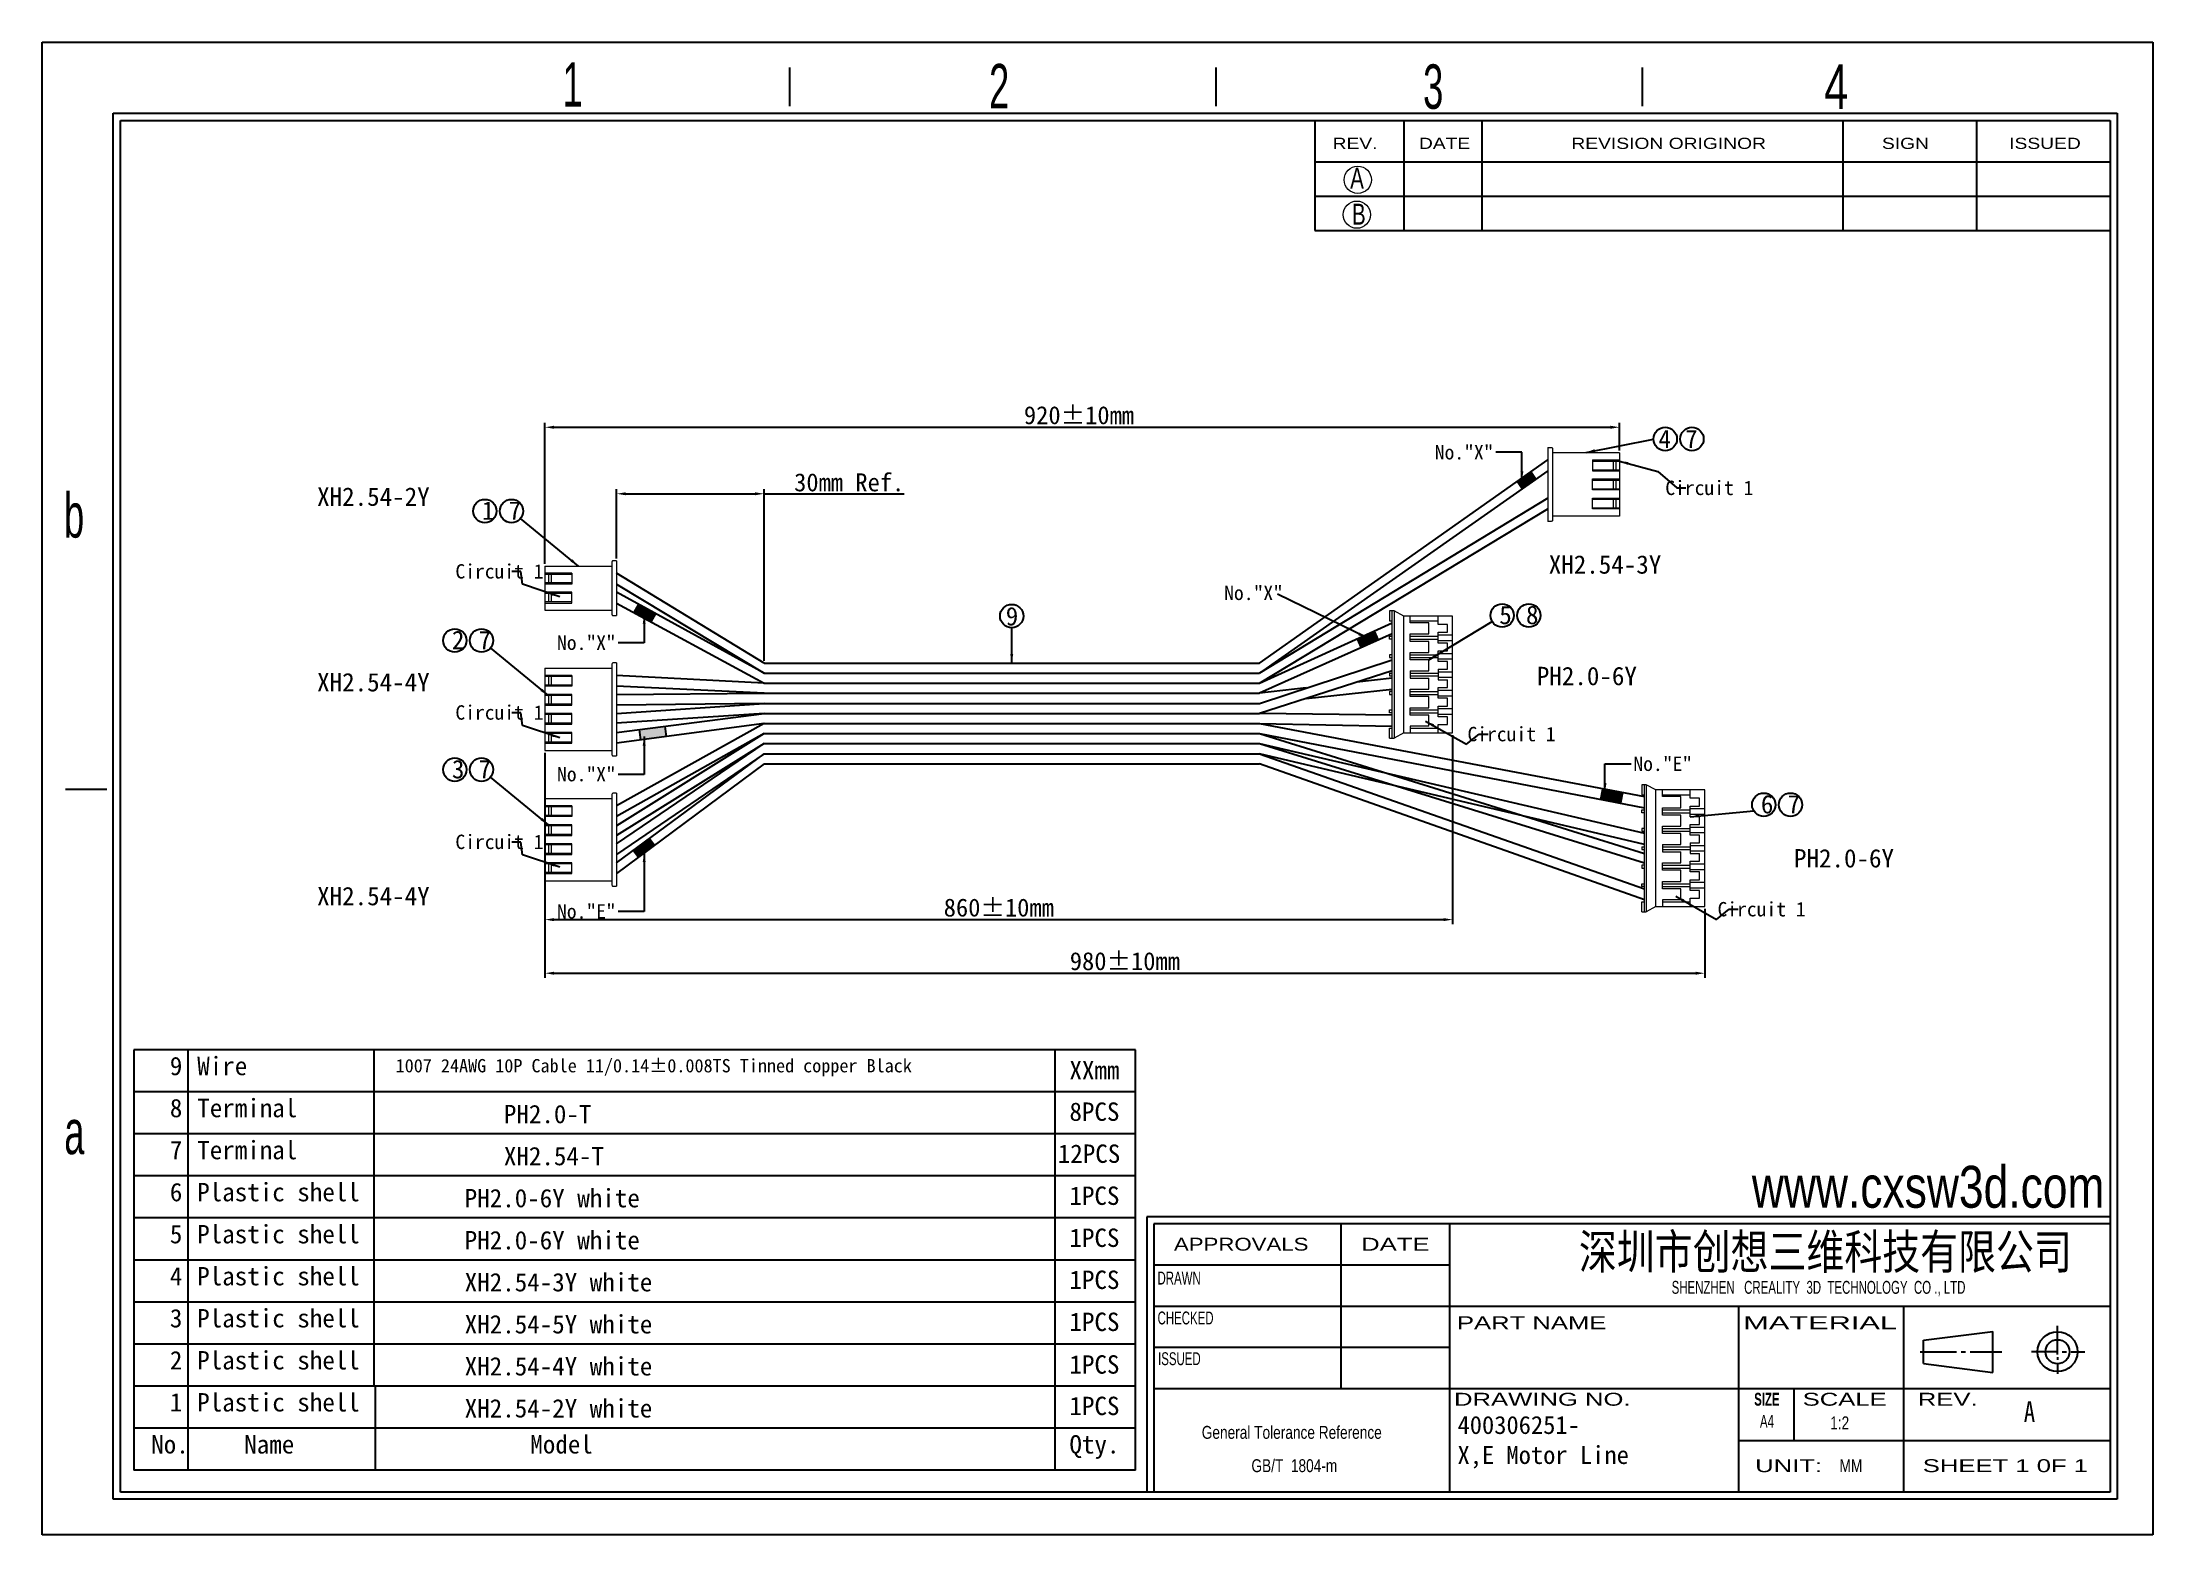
# Model space of a CAD drawing. Header units: millimetres. Extents: x 5343 to 5930, y -3049 to -2634.
import ezdxf

# ---------------------------------------------------------------- set-up
doc = ezdxf.new("R2010")
doc.units = ezdxf.units.MM
doc.header["$LTSCALE"] = 0.2
doc.layers.add('SLD-0', color=179, linetype='Continuous')
doc.styles.add('SLDTEXTSTYLE0', font='arial.ttf', dxfattribs={"width": 0.7584})
doc.styles.add('SLDTEXTSTYLE1', font='arial.ttf', dxfattribs={"width": 0.63516})
doc.styles.add('SLDTEXTSTYLE2', font='GOTHIC.TTF', dxfattribs={"width": 0.7304})
doc.styles.add('SLDTEXTSTYLE3', font='GOTHIC.TTF', dxfattribs={"width": 0.61171})
doc.styles.add('SLDTEXTSTYLE4', font='arialbd.ttf', dxfattribs={"width": 0.63516})
doc.styles.add('SLDTEXTSTYLE5', font='arial.ttf', dxfattribs={"width": 1.422})
doc.styles.add('SLDTEXTSTYLE6', font='arial.ttf', dxfattribs={"width": 1.2324})
doc.styles.add('SLDTEXTSTYLE7', font='arial.ttf', dxfattribs={"width": 1.7064})
doc.styles.add('SLDTEXTSTYLE8', font='', dxfattribs={"width": 0.8, "bigfont": 'bigfont'})
doc.styles.add('SLDTEXTSTYLE9', font='', dxfattribs={"width": 0.8})
doc.styles.get("Standard").update_dxf_attribs({"font": ''})
doc.styles.get('SLDTEXTSTYLE8').set_extended_font_data('宋体', bold=True)
doc.styles.get('SLDTEXTSTYLE9').set_extended_font_data('宋体')
doc.styles.get('Standard').set_extended_font_data('SimSun')
doc.dimstyles.new('ISO-25', dxfattribs={"dimtxt": 4, "dimasz": 2.5, "dimexe": 1.25, "dimexo": 0.625, "dimtad": 1, "dimdsep": 46, "dimtxsty": 'Standard', "dimcen": 4, "dimadec": 0, "dimazin": 0, "dimtfac": 1, "dimtmove": 0, "dimatfit": 3, "dimfxl": 0, "dimarcsym": 0})

# ---------------------------------------------------------------- blocks, each defined once
blk = doc.blocks.new('*D3')
at = {"color": 0, "lineweight": -2}
for p, q in [((5502.6, -2777.52), (5502.6, -2758.27)), ((5505.1, -2759.52), (5541.1, -2759.52)), ((5543.6, -2805.96), (5543.6, -2758.27)), ((5543.6, -2759.52), (5582.55, -2759.52))]:
    blk.add_line(p, q, dxfattribs=at)
at = {"color": 0}
for points in [[(5505.1, -2759.11), (5505.1, -2759.94), (5502.6, -2759.52)], [(5541.1, -2759.94), (5541.1, -2759.11), (5543.6, -2759.52)]]:
    blk.add_solid(points, dxfattribs=at)
at = {"layer": 'Defpoints', "color": 0}
for p in [(5543.6, -2759.52), (5502.6, -2778.15), (5543.6, -2806.58)]:
    blk.add_point(p, dxfattribs=at)
at = {"color": 0, "insert": (5567.26, -2756.38), "char_height": 4, "attachment_point": 5}
blk.add_mtext('{\\H1.25x;30mm Ref.}', dxfattribs=at)
blk = doc.blocks.new('SW_NOTE_0')
at = {"layer": 'SLD-0', "color": 0, "char_height": 3.5853, "attachment_point": 2, "style": 'SLDTEXTSTYLE0'}
for s, insert in [('General Tolerance Reference ', (26.04, 4.62)), (' GB/T  1804-m', (26.22, -4.64))]:
    blk.add_mtext(s, dxfattribs=dict(at, insert=insert))
blk = doc.blocks.new('*D6')
at = {"color": 0, "lineweight": -2}
for p, q in [((5482.71, -2779.01), (5482.71, -2739.79)), ((5485.21, -2741.04), (5778.83, -2741.04)), ((5781.33, -2747.52), (5781.33, -2739.79))]:
    blk.add_line(p, q, dxfattribs=at)
at = {"color": 0}
for points in [[(5485.21, -2740.62), (5485.21, -2741.45), (5482.71, -2741.04)], [(5778.83, -2740.62), (5778.83, -2741.45), (5781.33, -2741.04)]]:
    blk.add_solid(points, dxfattribs=at)
at = {"layer": 'Defpoints', "color": 0}
for p in [(5781.33, -2741.04), (5781.33, -2748.15), (5482.71, -2779.64)]:
    blk.add_point(p, dxfattribs=at)
at = {"color": 0, "insert": (5631.13, -2737.72), "char_height": 5, "attachment_point": 5}
blk.add_mtext('920±10mm', dxfattribs=at)
blk = doc.blocks.new('*D8')
at = {"color": 0, "lineweight": -2}
for p, q in [((5734.97, -2826.57), (5734.97, -2879.11)), ((5482.71, -2831.47), (5482.71, -2879.11)), ((5485.21, -2877.86), (5732.47, -2877.86))]:
    blk.add_line(p, q, dxfattribs=at)
at = {"color": 0}
for points in [[(5485.21, -2877.44), (5485.21, -2878.28), (5482.71, -2877.86)], [(5732.47, -2877.44), (5732.47, -2878.28), (5734.97, -2877.86)]]:
    blk.add_solid(points, dxfattribs=at)
at = {"layer": 'Defpoints', "color": 0}
for p in [(5734.97, -2825.94), (5482.71, -2830.85), (5734.97, -2877.86)]:
    blk.add_point(p, dxfattribs=at)
at = {"color": 0, "insert": (5608.84, -2874.54), "char_height": 5, "attachment_point": 5}
blk.add_mtext('860±10mm', dxfattribs=at)
blk = doc.blocks.new('*D10')
at = {"color": 0, "lineweight": -2}
for p, q in [((5482.71, -2867.69), (5482.71, -2894)), ((5805.05, -2874.84), (5805.05, -2894)), ((5485.21, -2892.75), (5802.55, -2892.75))]:
    blk.add_line(p, q, dxfattribs=at)
at = {"color": 0}
for points in [[(5485.21, -2892.34), (5485.21, -2893.17), (5482.71, -2892.75)], [(5802.55, -2892.34), (5802.55, -2893.17), (5805.05, -2892.75)]]:
    blk.add_solid(points, dxfattribs=at)
at = {"layer": 'Defpoints', "color": 0}
for p in [(5482.71, -2867.06), (5805.05, -2874.21), (5805.05, -2892.75)]:
    blk.add_point(p, dxfattribs=at)
at = {"color": 0, "insert": (5643.88, -2889.43), "char_height": 5, "attachment_point": 5}
blk.add_mtext('980±10mm', dxfattribs=at)

msp = doc.modelspace()

# ---------------------------------------------------------------- hatches: boundary and pattern name
for points in [[(5756.916, -2753.191), (5752.642, -2756.091), (5754.167, -2758.369), (5758.459, -2755.496)], [(5507.409, -2792.528), (5512.153, -2795.103), (5513.395, -2792.816), (5508.662, -2790.221)], [(5713.174, -2797.69), (5708.471, -2799.824), (5709.588, -2802.327), (5714.305, -2800.223)], [(5516.486, -2827.003), (5516.113, -2824.107), (5508.993, -2825.024), (5509.371, -2827.958)], [(5776.42, -2841.444), (5775.877, -2844.297), (5781.64, -2845.411), (5782.189, -2842.523)], [(5513.192, -2857.197), (5511.769, -2855.286), (5507.272, -2858.611), (5508.706, -2860.537)]]:
    msp.add_hatch(color=256).paths.add_polyline_path(points)

# ---------------------------------------------------------------- linework, layer by layer
for p, q in [((5681.254, -2806.58), (5761.444, -2750.13)), ((5761.444, -2753.15), (5681.254, -2809.378)), ((5761.444, -2760.713), (5681.254, -2809.378)), ((5681.254, -2812.175), (5761.444, -2763.733)), ((5543.601, -2806.58), (5502.599, -2781.616)), ((5502.599, -2784.636), (5543.601, -2809.378)), ((5543.601, -2809.378), (5502.599, -2786.897)), ((5502.599, -2789.917), (5543.601, -2812.175)), ((5508.662, -2790.221), (5507.409, -2792.528)), ((5513.406, -2792.796), (5512.153, -2795.103)), ((5681.254, -2812.175), (5718.198, -2795.41)), ((5713.174, -2797.69), (5714.305, -2800.223)), ((5718.198, -2798.485), (5681.254, -2814.972)), ((5708.457, -2799.795), (5709.588, -2802.327)), ((5543.601, -2806.58), (5681.254, -2806.58)), ((5543.601, -2809.378), (5681.254, -2809.378)), ((5681.254, -2817.769), (5718.198, -2805.651)), ((5718.198, -2808.726), (5681.254, -2820.566)), ((5543.601, -2812.175), (5502.599, -2810.004)), ((5543.601, -2814.972), (5502.599, -2813.024)), ((5502.599, -2815.285), (5543.601, -2814.972)), ((5543.601, -2812.175), (5681.254, -2812.175)), ((5543.601, -2814.972), (5681.254, -2814.972)), ((5694.305, -2813.488), (5681.254, -2814.972)), ((5694.305, -2816.384), (5718.198, -2813.847)), ((5718.198, -2810.772), (5708.306, -2811.896)), ((5543.601, -2817.769), (5502.599, -2818.305)), ((5502.599, -2820.566), (5543.601, -2817.769)), ((5543.601, -2820.566), (5502.599, -2823.263)), ((5502.599, -2825.847), (5543.601, -2820.566)), ((5543.601, -2817.769), (5681.254, -2817.769)), ((5543.601, -2820.566), (5681.254, -2820.566)), ((5718.198, -2821.013), (5681.254, -2820.566)), ((5543.601, -2823.364), (5502.599, -2828.867)), ((5543.601, -2823.364), (5502.599, -2846.222)), ((5543.601, -2826.161), (5502.599, -2849.241)), ((5543.601, -2826.161), (5502.599, -2851.826)), ((5509.371, -2827.958), (5508.993, -2825.024)), ((5516.491, -2827.041), (5516.113, -2824.107)), ((5543.601, -2823.364), (5681.254, -2823.364)), ((5543.601, -2826.161), (5681.254, -2826.161)), ((5681.254, -2823.364), (5718.198, -2824.088)), ((5681.254, -2823.364), (5788.278, -2843.679)), ((5681.254, -2826.161), (5788.278, -2846.754)), ((5681.254, -2826.161), (5788.278, -2859.521)), ((5543.601, -2828.958), (5502.599, -2854.522)), ((5502.599, -2856.784), (5543.601, -2828.958)), ((5543.601, -2831.755), (5502.599, -2859.803)), ((5502.599, -2862.065), (5543.601, -2831.755)), ((5543.601, -2828.958), (5681.254, -2828.958)), ((5543.601, -2831.755), (5681.254, -2831.755)), ((5681.254, -2828.958), (5788.278, -2853.8)), ((5681.254, -2828.958), (5788.278, -2862.105)), ((5788.278, -2856.957), (5681.254, -2831.755)), ((5681.254, -2831.755), (5788.278, -2869.282)), ((5543.601, -2834.553), (5502.599, -2865.084)), ((5543.601, -2834.553), (5681.254, -2834.553)), ((5788.278, -2872.357), (5681.254, -2834.553)), ((5782.189, -2842.523), (5781.635, -2845.435)), ((5511.757, -2855.271), (5513.192, -2857.197)), ((5507.272, -2858.611), (5508.706, -2860.537)), ((5646.794, -2914.042), (5368.441, -2914.042)), ((5368.441, -2914.042), (5368.441, -3030.854)), ((5383.466, -2914.042), (5383.466, -3007.492)), ((5435.181, -2914.042), (5435.181, -3007.492)), ((5624.415, -2914.042), (5624.415, -3007.492)), ((5646.794, -3030.854), (5646.794, -2914.042)), ((5646.794, -2925.723), (5368.441, -2925.723)), ((5646.794, -2937.404), (5368.441, -2937.404)), ((5646.794, -2949.085), (5368.441, -2949.085)), ((5646.794, -2960.767), (5368.441, -2960.767)), ((5646.794, -2972.448), (5368.441, -2972.448)), ((5646.794, -2984.129), (5368.441, -2984.129)), ((5646.794, -2995.811), (5368.441, -2995.811)), ((5646.794, -3007.492), (5368.441, -3007.492)), ((5383.466, -3007.492), (5383.466, -3030.854)), ((5435.485, -3007.492), (5435.485, -3030.854)), ((5624.415, -3007.492), (5624.415, -3030.854)), ((5646.794, -3019.173), (5368.441, -3019.173)), ((5646.794, -3030.854), (5368.441, -3030.854))]:
    msp.add_line(p, q)
at = {"color": 0, "lineweight": 0}
for points in [[(5761.444, -2746.661), (5761.444, -2763.733)], [(5761.444, -2746.661), (5762.399, -2746.661), (5762.525, -2746.689), (5762.624, -2746.759), (5762.694, -2746.858), (5762.722, -2746.984)], [(5762.722, -2746.984), (5762.722, -2748.15)], [(5781.332, -2748.15), (5762.722, -2748.15)], [(5762.722, -2748.15), (5762.722, -2766.879)], [(5773.831, -2750.13), (5773.831, -2753.15), (5781.332, -2753.15)], [(5773.831, -2750.13), (5781.332, -2750.13)], [(5773.831, -2750.453), (5781.332, -2750.453)], [(5779.632, -2750.453), (5779.632, -2752.827)], [(5780.377, -2750.453), (5780.377, -2752.827)], [(5781.332, -2748.15), (5781.332, -2763.733)], [(5773.831, -2752.827), (5781.332, -2752.827)], [(5773.831, -2755.411), (5781.332, -2755.411)], [(5781.332, -2758.431), (5773.831, -2758.431), (5773.831, -2755.411)], [(5773.831, -2755.734), (5781.332, -2755.734)], [(5779.632, -2755.734), (5779.632, -2758.108)], [(5780.377, -2755.734), (5780.377, -2758.108)], [(5773.831, -2758.108), (5781.332, -2758.108)], [(5773.831, -2760.713), (5781.332, -2760.713)], [(5781.332, -2763.733), (5773.831, -2763.733), (5773.831, -2760.713)], [(5773.831, -2761.036), (5781.332, -2761.036)], [(5779.632, -2761.036), (5779.632, -2763.41)], [(5780.377, -2761.036), (5780.377, -2763.41)], [(5761.444, -2763.733), (5761.444, -2767.202)], [(5762.722, -2766.879), (5762.694, -2767.005), (5762.624, -2767.104), (5762.525, -2767.174), (5762.399, -2767.202), (5761.444, -2767.202)], [(5781.332, -2765.713), (5762.722, -2765.713)], [(5773.831, -2763.41), (5781.332, -2763.41)], [(5781.332, -2763.733), (5781.332, -2765.713)], [(5482.711, -2779.636), (5482.711, -2789.917)], [(5482.711, -2779.636), (5501.321, -2779.636)], [(5502.599, -2778.147), (5501.644, -2778.147), (5501.518, -2778.175), (5501.42, -2778.246), (5501.349, -2778.344), (5501.321, -2778.47)], [(5501.321, -2778.47), (5501.321, -2789.917)], [(5502.599, -2778.147), (5502.599, -2789.917)], [(5490.213, -2781.616), (5490.213, -2784.636), (5482.711, -2784.636)], [(5490.213, -2781.616), (5482.711, -2781.616)], [(5490.213, -2781.939), (5482.711, -2781.939)], [(5490.213, -2784.313), (5482.711, -2784.313)], [(5483.667, -2781.939), (5483.667, -2784.313)], [(5484.411, -2781.939), (5484.411, -2784.313)], [(5490.213, -2786.897), (5482.711, -2786.897)], [(5482.711, -2789.917), (5490.213, -2789.917), (5490.213, -2786.897)], [(5490.213, -2787.22), (5482.711, -2787.22)], [(5490.213, -2789.594), (5482.711, -2789.594)], [(5482.711, -2789.917), (5482.711, -2791.897)], [(5482.711, -2791.897), (5501.321, -2791.897)], [(5483.667, -2787.22), (5483.667, -2789.594)], [(5484.411, -2787.22), (5484.411, -2789.594)], [(5501.321, -2789.917), (5501.321, -2793.063)], [(5502.599, -2789.917), (5502.599, -2793.386)], [(5717.439, -2792.091), (5717.439, -2794.868)], [(5718.713, -2792.091), (5717.439, -2792.091)], [(5718.198, -2827.407), (5718.198, -2792.091)], [(5721.395, -2793.554), (5718.713, -2792.091), (5718.713, -2800.666)], [(5501.321, -2793.063), (5501.349, -2793.19), (5501.42, -2793.288), (5501.518, -2793.358), (5501.644, -2793.386), (5502.599, -2793.386)], [(5717.439, -2794.868), (5718.198, -2794.868)], [(5734.969, -2793.554), (5721.395, -2793.554)], [(5721.395, -2800.666), (5721.395, -2793.554)], [(5728.317, -2795.41), (5723.197, -2795.41), (5723.197, -2793.554)], [(5723.197, -2794.868), (5730.945, -2794.868)], [(5723.197, -2798.485), (5728.317, -2798.485), (5728.317, -2795.41)], [(5730.945, -2795.871), (5730.945, -2793.554)], [(5730.945, -2798.025), (5733.506, -2798.025), (5733.506, -2795.871), (5730.945, -2795.871)], [(5730.945, -2800.991), (5730.945, -2798.025)], [(5734.969, -2825.944), (5734.969, -2793.554)], [(5717.439, -2799.122), (5718.198, -2799.122)], [(5717.439, -2799.894), (5717.439, -2799.122)], [(5718.198, -2799.894), (5717.439, -2799.894)], [(5718.713, -2800.666), (5718.713, -2827.407)], [(5721.395, -2825.944), (5721.395, -2800.666)], [(5723.197, -2800.531), (5723.197, -2798.485)], [(5723.197, -2799.122), (5730.945, -2799.122)], [(5723.197, -2799.894), (5730.945, -2799.894)], [(5728.317, -2800.531), (5723.197, -2800.531)], [(5723.197, -2803.606), (5728.317, -2803.606)], [(5723.197, -2805.651), (5723.197, -2803.606)], [(5728.317, -2803.606), (5728.317, -2800.531)], [(5730.945, -2798.743), (5734.969, -2798.743)], [(5730.945, -2800.273), (5734.969, -2800.273)], [(5730.945, -2803.145), (5733.506, -2803.145), (5733.506, -2800.991), (5730.945, -2800.991)], [(5730.945, -2806.112), (5730.945, -2803.145)], [(5730.945, -2803.863), (5734.969, -2803.863)], [(5482.711, -2808.024), (5482.711, -2817.982)], [(5482.711, -2808.024), (5501.321, -2808.024)], [(5502.599, -2806.535), (5501.644, -2806.535), (5501.518, -2806.563), (5501.42, -2806.634), (5501.349, -2806.732), (5501.321, -2806.858)], [(5501.321, -2806.858), (5501.321, -2828.867)], [(5502.599, -2806.535), (5502.599, -2828.867)], [(5718.198, -2804.242), (5717.439, -2804.242), (5717.439, -2805.015), (5718.198, -2805.015)], [(5717.439, -2809.363), (5717.439, -2810.135), (5718.198, -2810.135)], [(5717.439, -2809.363), (5718.198, -2809.363)], [(5723.197, -2804.242), (5730.945, -2804.242)], [(5723.197, -2805.015), (5730.945, -2805.015)], [(5728.317, -2805.651), (5723.197, -2805.651)], [(5723.197, -2808.726), (5723.197, -2810.772), (5728.317, -2810.772)], [(5723.197, -2808.726), (5728.317, -2808.726)], [(5723.197, -2809.363), (5730.945, -2809.363)], [(5728.317, -2808.726), (5728.317, -2805.651)], [(5730.945, -2805.394), (5734.969, -2805.394)], [(5733.506, -2806.112), (5730.945, -2806.112)], [(5730.945, -2808.266), (5730.945, -2811.233), (5733.506, -2811.233)], [(5730.945, -2808.266), (5733.506, -2808.266)], [(5730.945, -2808.984), (5734.969, -2808.984)], [(5733.506, -2808.266), (5733.506, -2806.112)], [(5490.213, -2810.004), (5490.213, -2813.024), (5482.711, -2813.024)], [(5490.213, -2810.004), (5482.711, -2810.004)], [(5490.213, -2810.327), (5482.711, -2810.327)], [(5490.213, -2812.701), (5482.711, -2812.701)], [(5490.213, -2815.285), (5482.711, -2815.285)], [(5482.711, -2818.305), (5490.213, -2818.305), (5490.213, -2815.285)], [(5490.213, -2815.608), (5482.711, -2815.608)], [(5483.667, -2810.327), (5483.667, -2812.701)], [(5483.667, -2815.608), (5483.667, -2817.982)], [(5484.411, -2810.327), (5484.411, -2812.701)], [(5484.411, -2815.608), (5484.411, -2817.982)], [(5718.198, -2814.484), (5717.439, -2814.484), (5717.439, -2815.256), (5718.198, -2815.256)], [(5723.197, -2810.135), (5730.945, -2810.135)], [(5723.197, -2813.847), (5728.317, -2813.847)], [(5723.197, -2815.893), (5723.197, -2813.847)], [(5723.197, -2814.484), (5730.945, -2814.484)], [(5723.197, -2815.256), (5730.945, -2815.256)], [(5728.317, -2813.847), (5728.317, -2810.772)], [(5730.945, -2810.515), (5734.969, -2810.515)], [(5730.945, -2818.507), (5733.506, -2818.507), (5733.506, -2816.353), (5730.945, -2816.353), (5730.945, -2813.386), (5733.506, -2813.386)], [(5730.945, -2814.104), (5734.969, -2814.104)], [(5733.506, -2813.386), (5733.506, -2811.233)], [(5490.213, -2817.982), (5482.711, -2817.982)], [(5482.711, -2817.982), (5482.711, -2828.867)], [(5490.213, -2820.566), (5482.711, -2820.566)], [(5482.711, -2823.586), (5490.213, -2823.586), (5490.213, -2820.566)], [(5490.213, -2820.889), (5482.711, -2820.889)], [(5483.667, -2820.889), (5483.667, -2823.263)], [(5484.411, -2820.889), (5484.411, -2823.263)], [(5718.198, -2820.377), (5717.439, -2820.377), (5717.439, -2819.604), (5718.198, -2819.604)], [(5728.317, -2815.893), (5723.197, -2815.893)], [(5723.197, -2818.968), (5728.317, -2818.968)], [(5723.197, -2821.013), (5723.197, -2818.968)], [(5723.197, -2819.604), (5730.945, -2819.604)], [(5723.197, -2820.377), (5730.945, -2820.377)], [(5728.317, -2821.013), (5723.197, -2821.013)], [(5728.317, -2818.968), (5728.317, -2815.893)], [(5728.317, -2824.088), (5728.317, -2821.013)], [(5730.945, -2815.635), (5734.969, -2815.635)], [(5730.945, -2821.474), (5730.945, -2818.507)], [(5730.945, -2819.225), (5734.969, -2819.225)], [(5730.945, -2820.756), (5734.969, -2820.756)], [(5733.506, -2821.474), (5730.945, -2821.474)], [(5733.506, -2823.628), (5733.506, -2821.474)], [(5490.213, -2823.263), (5482.711, -2823.263)], [(5490.213, -2825.847), (5482.711, -2825.847)], [(5482.711, -2828.867), (5490.213, -2828.867), (5490.213, -2825.847)], [(5490.213, -2826.17), (5482.711, -2826.17)], [(5483.667, -2826.17), (5483.667, -2828.544)], [(5484.411, -2826.17), (5484.411, -2828.544)], [(5717.439, -2827.407), (5717.439, -2824.63), (5718.198, -2824.63)], [(5721.395, -2825.944), (5718.713, -2827.407)], [(5721.395, -2825.944), (5734.969, -2825.944)], [(5728.317, -2824.088), (5723.197, -2824.088), (5723.197, -2825.944)], [(5723.197, -2824.63), (5730.945, -2824.63)], [(5730.945, -2825.944), (5730.945, -2823.628), (5733.506, -2823.628)], [(5490.213, -2828.544), (5482.711, -2828.544)], [(5482.711, -2828.867), (5482.711, -2830.848)], [(5482.711, -2830.848), (5501.321, -2830.848)], [(5501.321, -2828.867), (5501.321, -2832.013)], [(5501.321, -2832.013), (5501.349, -2832.14), (5501.42, -2832.238), (5501.518, -2832.308), (5501.644, -2832.336), (5502.599, -2832.336)], [(5502.599, -2828.867), (5502.599, -2832.336)], [(5717.439, -2827.407), (5718.713, -2827.407)], [(5482.711, -2844.241), (5482.711, -2854.199)], [(5482.711, -2844.241), (5501.321, -2844.241)], [(5502.599, -2842.752), (5501.644, -2842.752), (5501.518, -2842.781), (5501.42, -2842.851), (5501.349, -2842.949), (5501.321, -2843.076)], [(5501.321, -2843.076), (5501.321, -2865.084)], [(5502.599, -2842.752), (5502.599, -2865.084)], [(5787.519, -2840.36), (5787.519, -2843.137)], [(5788.793, -2840.36), (5787.519, -2840.36)], [(5787.519, -2843.137), (5788.278, -2843.137)], [(5788.278, -2875.676), (5788.278, -2840.36)], [(5791.475, -2841.823), (5788.793, -2840.36), (5788.793, -2848.935)], [(5805.049, -2841.823), (5791.475, -2841.823)], [(5791.475, -2848.935), (5791.475, -2841.823)], [(5798.397, -2843.679), (5793.277, -2843.679), (5793.277, -2841.823)], [(5793.277, -2843.137), (5801.025, -2843.137)], [(5793.277, -2846.754), (5798.397, -2846.754), (5798.397, -2843.679)], [(5801.025, -2844.139), (5801.025, -2841.823)], [(5801.025, -2846.293), (5803.586, -2846.293), (5803.586, -2844.139), (5801.025, -2844.139)], [(5805.049, -2874.213), (5805.049, -2841.823)], [(5490.213, -2846.222), (5490.213, -2849.241), (5482.711, -2849.241)], [(5490.213, -2846.222), (5482.711, -2846.222)], [(5490.213, -2846.545), (5482.711, -2846.545)], [(5490.213, -2848.918), (5482.711, -2848.918)], [(5483.667, -2846.545), (5483.667, -2848.918)], [(5484.411, -2846.545), (5484.411, -2848.918)], [(5787.519, -2847.39), (5788.278, -2847.39)], [(5787.519, -2848.163), (5787.519, -2847.39)], [(5788.278, -2848.163), (5787.519, -2848.163)], [(5788.793, -2848.935), (5788.793, -2875.676)], [(5791.475, -2874.213), (5791.475, -2848.935)], [(5793.277, -2848.799), (5793.277, -2846.754)], [(5793.277, -2847.39), (5801.025, -2847.39)], [(5793.277, -2848.163), (5801.025, -2848.163)], [(5798.397, -2848.799), (5793.277, -2848.799)], [(5798.397, -2851.874), (5798.397, -2848.799)], [(5801.025, -2849.26), (5801.025, -2846.293)], [(5801.025, -2847.011), (5805.049, -2847.011)], [(5801.025, -2848.542), (5805.049, -2848.542)], [(5801.025, -2851.414), (5803.586, -2851.414), (5803.586, -2849.26), (5801.025, -2849.26)], [(5490.213, -2851.503), (5482.711, -2851.503)], [(5482.711, -2854.522), (5490.213, -2854.522), (5490.213, -2851.503)], [(5490.213, -2851.826), (5482.711, -2851.826)], [(5490.213, -2854.199), (5482.711, -2854.199)], [(5482.711, -2854.199), (5482.711, -2865.084)], [(5483.667, -2851.826), (5483.667, -2854.199)], [(5484.411, -2851.826), (5484.411, -2854.199)], [(5788.278, -2852.511), (5787.519, -2852.511), (5787.519, -2853.283), (5788.278, -2853.283)], [(5793.277, -2851.874), (5798.397, -2851.874)], [(5793.277, -2853.92), (5793.277, -2851.874)], [(5793.277, -2852.511), (5801.025, -2852.511)], [(5793.277, -2853.283), (5801.025, -2853.283)], [(5798.397, -2853.92), (5793.277, -2853.92)], [(5798.397, -2856.995), (5798.397, -2853.92)], [(5801.025, -2854.38), (5801.025, -2851.414)], [(5801.025, -2852.132), (5805.049, -2852.132)], [(5801.025, -2853.662), (5805.049, -2853.662)], [(5803.586, -2854.38), (5801.025, -2854.38)], [(5801.025, -2856.534), (5801.025, -2859.501), (5803.586, -2859.501)], [(5801.025, -2856.534), (5803.586, -2856.534)], [(5803.586, -2856.534), (5803.586, -2854.38)], [(5490.213, -2856.784), (5482.711, -2856.784)], [(5482.711, -2859.803), (5490.213, -2859.803), (5490.213, -2856.784)], [(5490.213, -2857.107), (5482.711, -2857.107)], [(5490.213, -2859.48), (5482.711, -2859.48)], [(5490.213, -2862.065), (5482.711, -2862.065)], [(5482.711, -2865.084), (5490.213, -2865.084), (5490.213, -2862.065)], [(5490.213, -2862.388), (5482.711, -2862.388)], [(5483.667, -2857.107), (5483.667, -2859.48)], [(5483.667, -2862.388), (5483.667, -2864.761)], [(5484.411, -2857.107), (5484.411, -2859.48)], [(5484.411, -2862.388), (5484.411, -2864.761)], [(5787.519, -2857.632), (5787.519, -2858.404), (5788.278, -2858.404)], [(5787.519, -2857.632), (5788.278, -2857.632)], [(5793.277, -2856.995), (5793.277, -2859.041), (5798.397, -2859.041)], [(5793.277, -2856.995), (5798.397, -2856.995)], [(5793.277, -2857.632), (5801.025, -2857.632)], [(5793.277, -2858.404), (5801.025, -2858.404)], [(5793.277, -2862.116), (5798.397, -2862.116)], [(5793.277, -2864.161), (5793.277, -2862.116)], [(5798.397, -2862.116), (5798.397, -2859.041)], [(5801.025, -2857.252), (5805.049, -2857.252)], [(5801.025, -2858.783), (5805.049, -2858.783)], [(5801.025, -2866.776), (5803.586, -2866.776), (5803.586, -2864.622), (5801.025, -2864.622), (5801.025, -2861.655), (5803.586, -2861.655)], [(5801.025, -2862.373), (5805.049, -2862.373)], [(5803.586, -2861.655), (5803.586, -2859.501)], [(5490.213, -2864.761), (5482.711, -2864.761)], [(5482.711, -2865.084), (5482.711, -2867.065)], [(5482.711, -2867.065), (5501.321, -2867.065)], [(5501.321, -2865.084), (5501.321, -2868.23)], [(5501.321, -2868.23), (5501.349, -2868.357), (5501.42, -2868.455), (5501.518, -2868.525), (5501.644, -2868.553), (5502.599, -2868.553)], [(5502.599, -2865.084), (5502.599, -2868.553)], [(5788.278, -2862.752), (5787.519, -2862.752), (5787.519, -2863.524), (5788.278, -2863.524)], [(5788.278, -2868.645), (5787.519, -2868.645), (5787.519, -2867.873), (5788.278, -2867.873)], [(5793.277, -2862.752), (5801.025, -2862.752)], [(5793.277, -2863.524), (5801.025, -2863.524)], [(5798.397, -2864.161), (5793.277, -2864.161)], [(5793.277, -2867.236), (5798.397, -2867.236)], [(5793.277, -2869.282), (5793.277, -2867.236)], [(5793.277, -2867.873), (5801.025, -2867.873)], [(5798.397, -2867.236), (5798.397, -2864.161)], [(5801.025, -2863.904), (5805.049, -2863.904)], [(5801.025, -2869.742), (5801.025, -2866.776)], [(5801.025, -2867.494), (5805.049, -2867.494)], [(5787.519, -2875.676), (5787.519, -2872.899), (5788.278, -2872.899)], [(5791.475, -2874.213), (5788.793, -2875.676)], [(5791.475, -2874.213), (5805.049, -2874.213)], [(5793.277, -2868.645), (5801.025, -2868.645)], [(5798.397, -2869.282), (5793.277, -2869.282)], [(5798.397, -2872.357), (5793.277, -2872.357), (5793.277, -2874.213)], [(5793.277, -2872.899), (5801.025, -2872.899)], [(5798.397, -2872.357), (5798.397, -2869.282)], [(5801.025, -2869.024), (5805.049, -2869.024)], [(5803.586, -2869.742), (5801.025, -2869.742)], [(5801.025, -2874.213), (5801.025, -2871.896), (5803.586, -2871.896)], [(5803.586, -2871.896), (5803.586, -2869.742)], [(5787.519, -2875.676), (5788.793, -2875.676)]]:
    msp.add_lwpolyline(points, dxfattribs=at)
for centre in [(5794.068, -2744.301), (5801.492, -2744.301), (5465.993, -2764.319), (5473.417, -2764.319), (5612.427, -2793.493), (5748.74, -2793.334), (5756.163, -2793.334), (5457.644, -2800.292), (5465.067, -2800.292), (5457.644, -2836.186), (5465.067, -2836.186), (5821.448, -2845.923), (5828.871, -2845.923)]:
    msp.add_circle(centre, 3.247)
at = {"layer": 'SLD-0'}
for p, q in [((5342.979, -2634.042), (5929.568, -2634.042)), ((5342.979, -3048.801), (5342.979, -2634.042)), ((5929.568, -2634.042), (5929.568, -3048.801)), ((5364.704, -3036.951), (5364.704, -2655.767)), ((5364.704, -2655.767), (5917.718, -2655.767)), ((5843.39, -2655.767), (5843.39, -2686.362)), ((5880.554, -2655.767), (5880.554, -2686.362)), ((5917.718, -2655.767), (5917.718, -3036.951)), ((5917.718, -3036.951), (5364.704, -3036.951)), ((5929.568, -3048.801), (5342.979, -3048.801))]:
    msp.add_line(p, q, dxfattribs=at)
at = {"layer": 'SLD-0', "color": 6, "linetype": 'Continuous'}
for p, q in [((5550.757, -2651.817), (5550.757, -2641.05)), ((5669.26, -2651.817), (5669.26, -2641.05)), ((5787.763, -2651.817), (5787.763, -2641.05)), ((5362.729, -3038.926), (5362.729, -2653.792)), ((5362.729, -2653.792), (5919.693, -2653.792)), ((5919.693, -2653.792), (5919.693, -3038.926)), ((5360.964, -2841.684), (5349.491, -2841.684)), ((5919.693, -3038.926), (5362.729, -3038.926))]:
    msp.add_line(p, q, dxfattribs=at)
at = {"layer": 'SLD-0', "color": 179, "linetype": 'Continuous'}
for p, q in [((5696.672, -2655.767), (5696.672, -2686.362)), ((5721.455, -2655.767), (5721.455, -2686.362)), ((5743.127, -2655.767), (5743.127, -2686.362)), ((5696.672, -2667.24), (5917.718, -2667.24)), ((5696.672, -2676.801), (5917.718, -2676.801)), ((5696.672, -2686.362), (5917.718, -2686.362)), ((5917.718, -2960.465), (5650.015, -2960.465)), ((5650.015, -2960.465), (5650.015, -3036.951)), ((5917.718, -2962.377), (5651.927, -2962.377)), ((5651.927, -2962.377), (5651.927, -3036.951)), ((5703.916, -2962.377), (5703.916, -3008.269)), ((5734.15, -2962.377), (5734.15, -3036.951)), ((5734.15, -2973.85), (5651.927, -2973.85)), ((5917.718, -2985.323), (5651.927, -2985.323)), ((5814.461, -2985.323), (5814.461, -3036.951)), ((5860.353, -3036.951), (5860.353, -2985.323)), ((5903.093, -2998.69), (5903.093, -2990.756)), ((5734.15, -2996.796), (5651.927, -2996.796)), ((5865.865, -2994.681), (5885.131, -2992.313)), ((5865.865, -3001.176), (5865.865, -2994.681)), ((5885.131, -3003.697), (5885.131, -2992.313)), ((5864.926, -2997.923), (5875.015, -2997.923)), ((5865.865, -3001.176), (5885.131, -3003.697)), ((5876.276, -2997.923), (5877.537, -2997.923)), ((5878.798, -2997.923), (5887.626, -2997.923)), ((5903.093, -2997.923), (5895.892, -2997.923)), ((5903.093, -2999.456), (5903.093, -3000.223)), ((5903.093, -3000.989), (5903.093, -3004.055)), ((5904.355, -2997.923), (5905.616, -2997.923)), ((5906.877, -2997.923), (5910.66, -2997.923)), ((5917.718, -3008.269), (5651.927, -3008.269)), ((5829.758, -3008.269), (5829.758, -3022.61)), ((5814.461, -3022.61), (5917.718, -3022.61))]:
    msp.add_line(p, q, dxfattribs=at)
at = {"layer": 'SLD-0', "lineweight": 18}
for centre in [(5708.599, -2672.262), (5708.353, -2681.959)]:
    msp.add_circle(centre, 3.789, dxfattribs=at)
at = {"layer": 'SLD-0', "color": 179, "linetype": 'Continuous'}
for radius in [5.543, 3.338]:
    msp.add_circle((5903.093, -2997.923), radius, dxfattribs=at)

# ---------------------------------------------------------------- block references
at = {"layer": 'SLD-0', "color": 179}
msp.add_blockref('SW_NOTE_0', (5664.231, -3023.167), dxfattribs=at)

# ---------------------------------------------------------------- texts
for s, insert, char_height, width, attachment_point in [('4', (5792.171, -2741.73), 5.111, 55.03412, 1), ('7', (5799.595, -2741.73), 5.111, 55.03412, 1), ('XH2.54-2Y', (5419.378, -2757.765), 5.1106, 51.31906, 1), ('1', (5465.192, -2761.628), 5.111, 51.31906, 1), ('7', (5472.615, -2761.628), 5.111, 51.31906, 1), ('XH2.54-3Y', (5761.683, -2776.618), 5.1106, 51.31906, 1), ('9', (5610.775, -2796.185), 5.111, 51.31906, 7), ('5', (5747.938, -2790.643), 5.111, 51.31906, 1), ('8', (5755.361, -2790.643), 5.111, 51.31906, 1), ('2', (5456.842, -2797.6), 5.111, 51.31906, 1), ('7', (5464.265, -2797.6), 5.111, 51.31906, 1), ('XH2.54-4Y', (5419.378, -2809.325), 5.1106, 51.31906, 1), ('PH2.0-6Y', (5758.379, -2807.606), 5.1106, 51.31906, 1), ('3', (5456.842, -2833.494), 5.111, 51.31906, 1), ('7', (5464.265, -2833.494), 5.111, 51.31906, 1), ('6', (5820.646, -2843.231), 5.111, 51.31906, 1), ('7', (5828.069, -2843.231), 5.111, 51.31906, 1), ('PH2.0-6Y', (5829.84, -2858.262), 5.1106, 51.31906, 1), ('XH2.54-4Y', (5419.378, -2868.761), 5.1106, 51.31906, 1), ('9', (5378.451, -2915.976), 5.111, 51.31906, 1), ('Wire', (5386.061, -2915.976), 5.1106, 51.31906, 1), ('1007 24AWG 10P Cable 11/0.14%%P0.008TS Tinned copper Black', (5441.207, -2916.598), 3.7, 188.94408, 1), ('XXmm', (5628.472, -2917.15), 5.1106, 51.31906, 1), ('8', (5378.451, -2927.657), 5.111, 51.31906, 1), ('Terminal', (5386.061, -2927.657), 5.1106, 51.31906, 1), ('\\pt0;PH2.0-T', (5471.286, -2929.334), 5.11056, 51.31906, 1), ('8PCS', (5628.472, -2928.663), 5.1106, 51.31906, 1), ('7', (5378.451, -2939.338), 5.111, 51.31906, 1), ('Terminal', (5386.061, -2939.338), 5.1106, 51.31906, 1), ('XH2.54-T', (5471.286, -2941.015), 5.1106, 51.31906, 1), ('12PCS', (5625.23, -2940.344), 5.1106, 51.31906, 1), ('6', (5378.451, -2951.019), 5.111, 51.31906, 1), ('Plastic shell', (5386.061, -2951.019), 5.11056, 51.31906, 1), ('\\pt40.88;PH2.0-6Y white', (5460.393, -2952.697), 5.11056, 78.24239, 1), ('1PCS', (5628.472, -2952.026), 5.1106, 51.31906, 1), ('5', (5378.451, -2962.701), 5.111, 51.31906, 1), ('Plastic shell', (5386.061, -2962.701), 5.11056, 51.31906, 1), ('\\pt40.88;PH2.0-6Y white', (5460.393, -2964.378), 5.11056, 78.24239, 1), ('1PCS', (5628.472, -2963.707), 5.1106, 51.31906, 1), ('4', (5378.451, -2974.382), 5.111, 51.31906, 1), ('Plastic shell', (5386.061, -2974.382), 5.11056, 51.31906, 1), ('\\pt40.88;XH2.54-3Y white', (5460.393, -2976.059), 5.11056, 78.24239, 1), ('1PCS', (5628.472, -2975.388), 5.1106, 51.31906, 1), ('3', (5378.451, -2986.063), 5.111, 51.31906, 1), ('Plastic shell', (5386.061, -2986.063), 5.11056, 51.31906, 1), ('\\pt40.88;XH2.54-5Y white', (5460.393, -2987.74), 5.11056, 78.24239, 1), ('1PCS', (5628.472, -2987.07), 5.1106, 51.31906, 1), ('Plastic shell', (5386.061, -2997.744), 5.11056, 51.31906, 1), ('2', (5378.451, -2997.744), 5.111, 51.31906, 1), ('\\pt40.88;XH2.54-4Y white', (5460.393, -2999.422), 5.11056, 78.24239, 1), ('1PCS', (5628.472, -2998.919), 5.1106, 51.31906, 1), ('Plastic shell', (5386.061, -3009.426), 5.11056, 51.31906, 1), ('1', (5378.451, -3009.426), 5.111, 51.31906, 1), ('\\pt40.88;XH2.54-2Y white', (5460.393, -3011.103), 5.11056, 78.24239, 1), ('1PCS', (5628.472, -3010.432), 5.1106, 51.31906, 1), ('Model', (5478.638, -3021.107), 5.1106, 51.31906, 1), ('400306251-\\PX,E Motor Line', (5736.331, -3015.787), 5, 76.24489, 1), ('No.', (5373.278, -3021.107), 5.1106, 51.31906, 1), ('Name', (5399.13, -3021.107), 5.1106, 51.31906, 1), ('Qty.', (5628.472, -3021.107), 5.1106, 51.31906, 1)]:
    msp.add_mtext(s, dxfattribs=dict(insert=insert, char_height=char_height, width=width, attachment_point=attachment_point))
at = {"char_height": 4}
for s, insert, attachment_point in [('No."X"', (5746.336, -2745.985), 3), ('Circuit 1', (5794.079, -2755.877), 1), (' Circuit 1', (5482.308, -2783.144), 9), ('No."X"', (5687.804, -2789.124), 9), ('No."X"', (5502.388, -2802.965), 9), (' Circuit 1', (5482.308, -2822.369), 9), ('Circuit 1', (5739.105, -2824.299), 1), ('No."E"', (5785.212, -2832.548), 1), ('No."X"', (5502.388, -2839.497), 9), (' Circuit 1', (5482.308, -2858.318), 9), ('No."E"', (5502.388, -2877.63), 9), ('Circuit 1', (5808.603, -2872.963), 1)]:
    msp.add_mtext(s, dxfattribs=dict(at, insert=insert, attachment_point=attachment_point))
at = {"layer": 'SLD-0'}
for s, insert, char_height, attachment_point, style in [('1', (5487.577, -2639.591), 12.344, 1, 'SLDTEXTSTYLE3'), ('2', (5606.131, -2640.079), 12.344, 1, 'SLDTEXTSTYLE3'), ('3', (5726.768, -2640.203), 12.344, 1, 'SLDTEXTSTYLE3'), ('4', (5838.236, -2640.215), 12.344, 1, 'SLDTEXTSTYLE2'), ('A', (5706.51, -2668.885), 5.807, 1, 'SLDTEXTSTYLE2'), ('B', (5707.019, -2678.915), 5.807, 1, 'SLDTEXTSTYLE2'), ('b', (5349.024, -2759.35), 12.344, 1, 'SLDTEXTSTYLE3'), ('a', (5349.114, -2930.687), 12.344, 1, 'SLDTEXTSTYLE3'), ('深圳市创想三维科技有限公司', (5838.568, -2965.31), 9.65616, 2, 'SLDTEXTSTYLE8'), ('A', (5893.711, -3011.682), 5.821, 1, 'SLDTEXTSTYLE9')]:
    msp.add_mtext(s, dxfattribs=dict(at, insert=insert, char_height=char_height, attachment_point=attachment_point, style=style))
at = {"layer": 'SLD-0', "color": 179}
for s, insert, char_height, attachment_point, style in [('REV.', (5701.612, -2660.589), 3.1073, 1, 'SLDTEXTSTYLE6'), ('DATE', (5725.608, -2660.589), 3.1073, 1, 'SLDTEXTSTYLE6'), ('REVISION ORIGINOR', (5767.971, -2660.589), 3.10727, 1, 'SLDTEXTSTYLE6'), ('SIGN', (5854.288, -2660.589), 3.1073, 1, 'SLDTEXTSTYLE6'), ('ISSUED', (5889.651, -2660.589), 3.1073, 1, 'SLDTEXTSTYLE6'), ('APPROVALS', (5676.208, -2966.264), 3.5853, 2, 'SLDTEXTSTYLE6'), ('DATE', (5719.054, -2966.264), 3.5853, 2, 'SLDTEXTSTYLE5'), ('DRAWN', (5658.962, -2975.683), 3.5853, 2, 'SLDTEXTSTYLE1'), ('SHENZHEN   CREALITY  3D  TECHNOLOGY  CO ., LTD', (5836.675, -2978.251), 3.58531, 2, 'SLDTEXTSTYLE1'), ('CHECKED', (5660.746, -2986.76), 3.5853, 2, 'SLDTEXTSTYLE1'), ('PART NAME', (5756.943, -2988.098), 3.5853, 2, 'SLDTEXTSTYLE5'), ('MATERIAL', (5837.115, -2988.098), 3.5853, 2, 'SLDTEXTSTYLE7'), ('ISSUED', (5659.029, -2998.08), 3.5853, 2, 'SLDTEXTSTYLE1'), ('DRAWING NO.', (5759.891, -3009.346), 3.58531, 2, 'SLDTEXTSTYLE5'), ('SIZE', (5822.313, -3009.346), 3.5853, 2, 'SLDTEXTSTYLE4'), ('SCALE', (5843.933, -3009.346), 3.5853, 2, 'SLDTEXTSTYLE5'), ('REV.', (5872.575, -3009.346), 3.5853, 2, 'SLDTEXTSTYLE5'), ('A4', (5822.334, -3015.483), 3.5853, 2, 'SLDTEXTSTYLE1'), ('1:2', (5842.548, -3015.899), 3.5853, 2, 'SLDTEXTSTYLE0'), ('UNIT:', (5828.352, -3027.808), 3.5853, 2, 'SLDTEXTSTYLE5'), ('MM', (5845.676, -3027.808), 3.5853, 2, 'SLDTEXTSTYLE0'), ('SHEET 1 0F 1', (5888.595, -3027.808), 3.58531, 2, 'SLDTEXTSTYLE5')]:
    msp.add_mtext(s, dxfattribs=dict(at, insert=insert, char_height=char_height, attachment_point=attachment_point, style=style))
at = {"layer": 'SLD-0', "color": 5, "insert": (5818.132, -2946.276), "char_height": 11.64167, "attachment_point": 1, "style": 'SLDTEXTSTYLE0'}
msp.add_mtext('www.cxsw3d.com', dxfattribs=at)

# ---------------------------------------------------------------- dimensions: what is measured, and where the dimension line sits
for base, p1, p2, text, picture, middle in [((5781.332, -2741.037), (5482.711, -2779.636), (5781.332, -2748.15), '920±10mm', '*D6', (5631.128, -2741.037)), ((5734.969, -2877.861), (5482.711, -2830.848), (5734.969, -2825.944), '860±10mm', '*D8', (5608.84, -2877.861)), ((5805.049, -2892.754), (5482.711, -2867.065), (5805.049, -2874.213), '980±10mm', '*D10', (5643.88, -2892.754))]:
    dim = msp.add_linear_dim(base=base, p1=p1, p2=p2, text=text, dimstyle='ISO-25', override={"dimtxt": 5})
    dim.commit()
    dim.dimension.update_dxf_attribs({"geometry": picture, "text_midpoint": middle, "dimtype": 160})
dim = msp.add_linear_dim(base=(5543.601, -2759.523), p1=(5502.599, -2778.147), p2=(5543.601, -2806.58), text='{\\H1.25x;30mm Ref.}', dimstyle='ISO-25')
dim.commit()
dim.dimension.update_dxf_attribs({"geometry": '*D3', "text_midpoint": (5567.259, -2759.523), "dimtype": 160})

# ---------------------------------------------------------------- leaders
for points in [[(5772.043, -2748.026), (5790.821, -2744.301)], [(5492.016, -2779.636), (5475.923, -2766.384)], [(5711.176, -2799.561), (5686.309, -2787.458)], [(5612.427, -2806.58), (5612.427, -2796.741)], [(5728.317, -2805.651), (5745.959, -2795.011)], [(5483.667, -2815.608), (5467.574, -2802.356)], [(5483.667, -2851.503), (5467.574, -2838.25)], [(5801.025, -2849.26), (5818.667, -2847.6)]]:
    msp.add_leader(points, dimstyle='ISO-25', override={"dimgap": 0.625, "dimtad": 0})
at = {"annotation_type": 0, "has_hookline": 1}
for points, hookline_direction, text_width in [([(5754.231, -2755.787), (5754.231, -2747.985), (5746.961, -2747.985)], 1, 16.556), ([(5781.332, -2750.453), (5791.969, -2753.309), (5797.305, -2757.877), (5799.805, -2757.877)], 0, 24.844), ([(5486.847, -2788.148), (5476.508, -2784.663), (5476.001, -2781.144), (5473.501, -2781.144)], 1, 30.533), ([(5510.283, -2793.163), (5510.283, -2800.965), (5503.013, -2800.965)], 1, 16.556), ([(5486.847, -2827.373), (5476.508, -2823.888), (5476.001, -2820.369), (5473.501, -2820.369)], 1, 30.533), ([(5510.283, -2826.998), (5510.283, -2837.497), (5503.013, -2837.497)], 1, 16.556), ([(5727.467, -2822.714), (5738.827, -2829.123), (5742.332, -2826.299), (5744.832, -2826.299)], 0, 24.844), ([(5777.317, -2842.433), (5777.317, -2834.548), (5784.587, -2834.548)], 0, 16.648), ([(5486.847, -2863.322), (5476.508, -2859.837), (5476.001, -2856.318), (5473.501, -2856.318)], 1, 30.533), ([(5510.283, -2859.363), (5510.283, -2875.63), (5503.013, -2875.63)], 1, 16.556), ([(5796.965, -2871.378), (5808.324, -2877.788), (5811.829, -2874.963), (5814.329, -2874.963)], 0, 24.983)]:
    msp.add_leader(points, dimstyle='ISO-25', override={"dimgap": 0.625, "dimtad": 0}, dxfattribs=dict(at, hookline_direction=hookline_direction, text_width=text_width))

doc.saveas('drawing.dxf')
